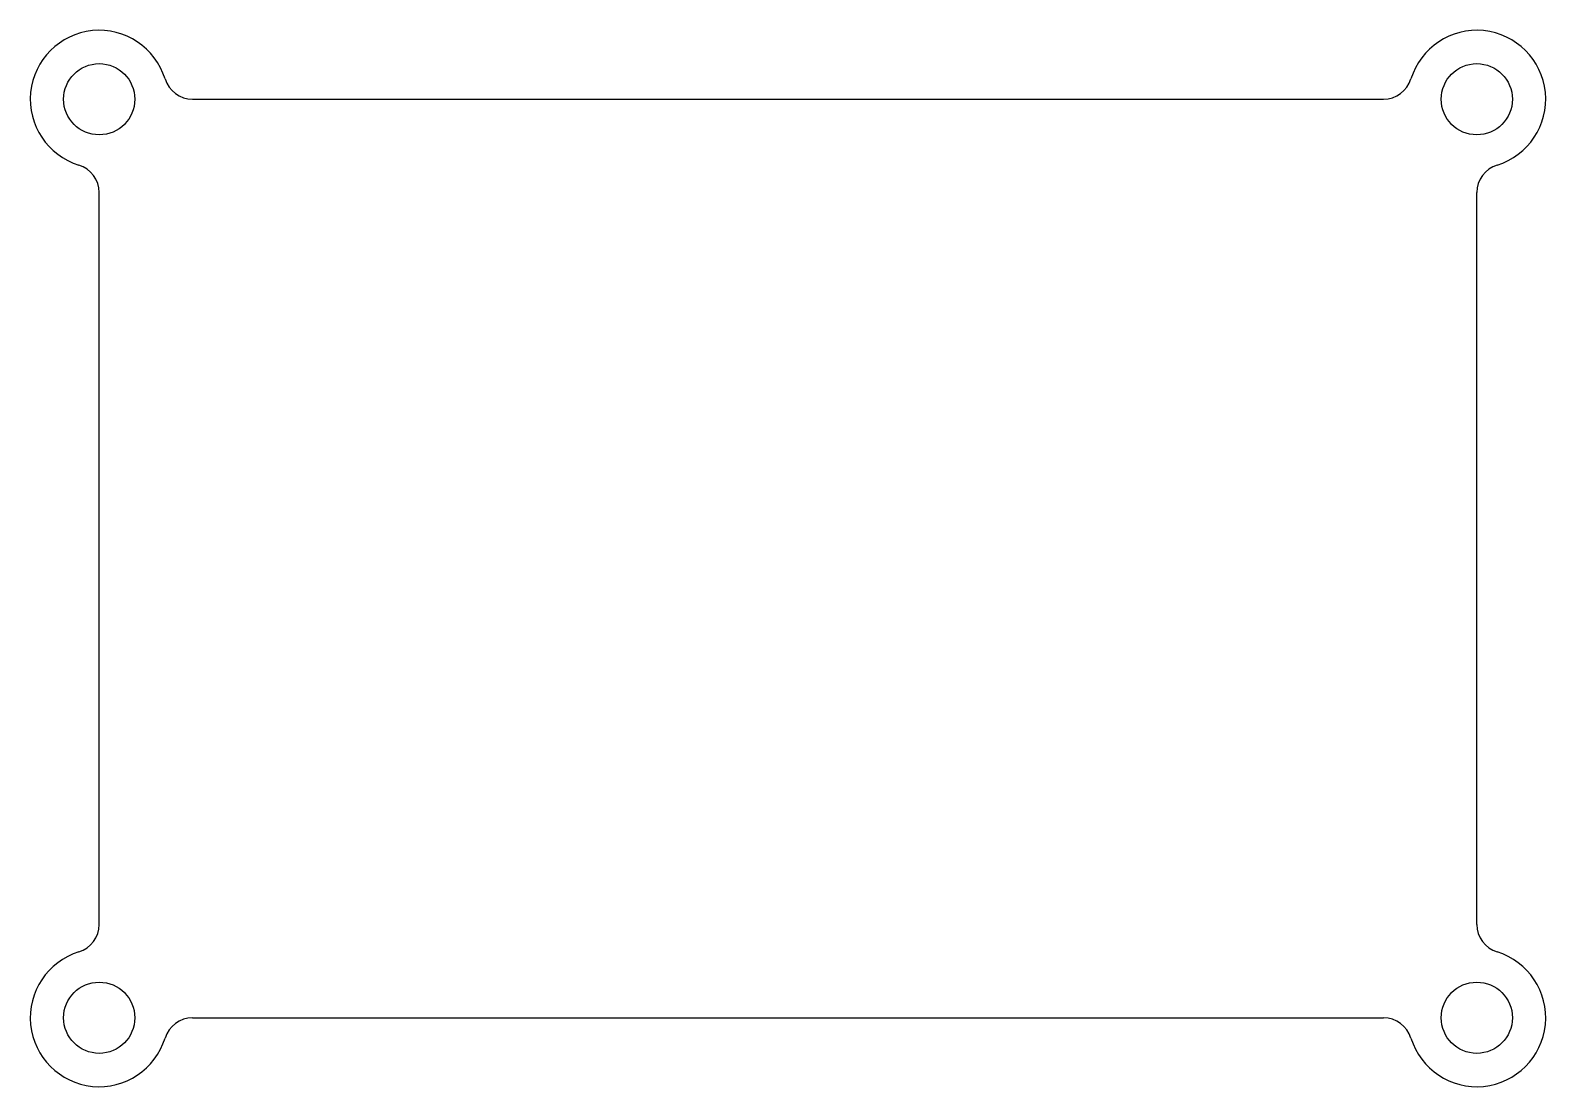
# Model space of a CAD drawing. Header units: millimetres. Extents: x -3 to 63, y -3 to 43.
import ezdxf

# ---------------------------------------------------------------- set-up
doc = ezdxf.new("R2010")
doc.units = ezdxf.units.MM

msp = doc.modelspace()

# ---------------------------------------------------------------- linework, layer by layer
at = {"color": 7, "linetype": 'Continuous', "lineweight": 25}
for p, q in [((4.062, 40), (55.938, 40)), ((0, 4.062), (0, 35.938)), ((60, 4.062), (60, 35.938)), ((4.062, 0), (55.938, 0))]:
    msp.add_line(p, q, dxfattribs=at)
for centre in [(0, 40), (60, 40), (0, 0), (60, 0)]:
    msp.add_circle(centre, 1.55, dxfattribs=at)
for centre, radius, start, end in [((0, 40), 3, 17.10464, 252.89536), ((60, 40), 3, 287.10464, 162.89536), ((4.062, 41.25), 1.25, 197.10464, 270), ((55.938, 41.25), 1.25, 270, 342.89536), ((-1.25, 35.938), 1.25, 0, 72.89536), ((61.25, 35.938), 1.25, 107.10464, 180), ((-1.25, 4.062), 1.25, 287.10464, 0), ((61.25, 4.062), 1.25, 180, 252.89536), ((0, 0), 3, 107.10464, 342.89536), ((60, 0), 3, 197.10464, 72.89536), ((4.062, -1.25), 1.25, 90, 162.89536), ((55.938, -1.25), 1.25, 17.10464, 90)]:
    msp.add_arc(centre, radius, start, end, dxfattribs=at)

doc.saveas('drawing.dxf')
